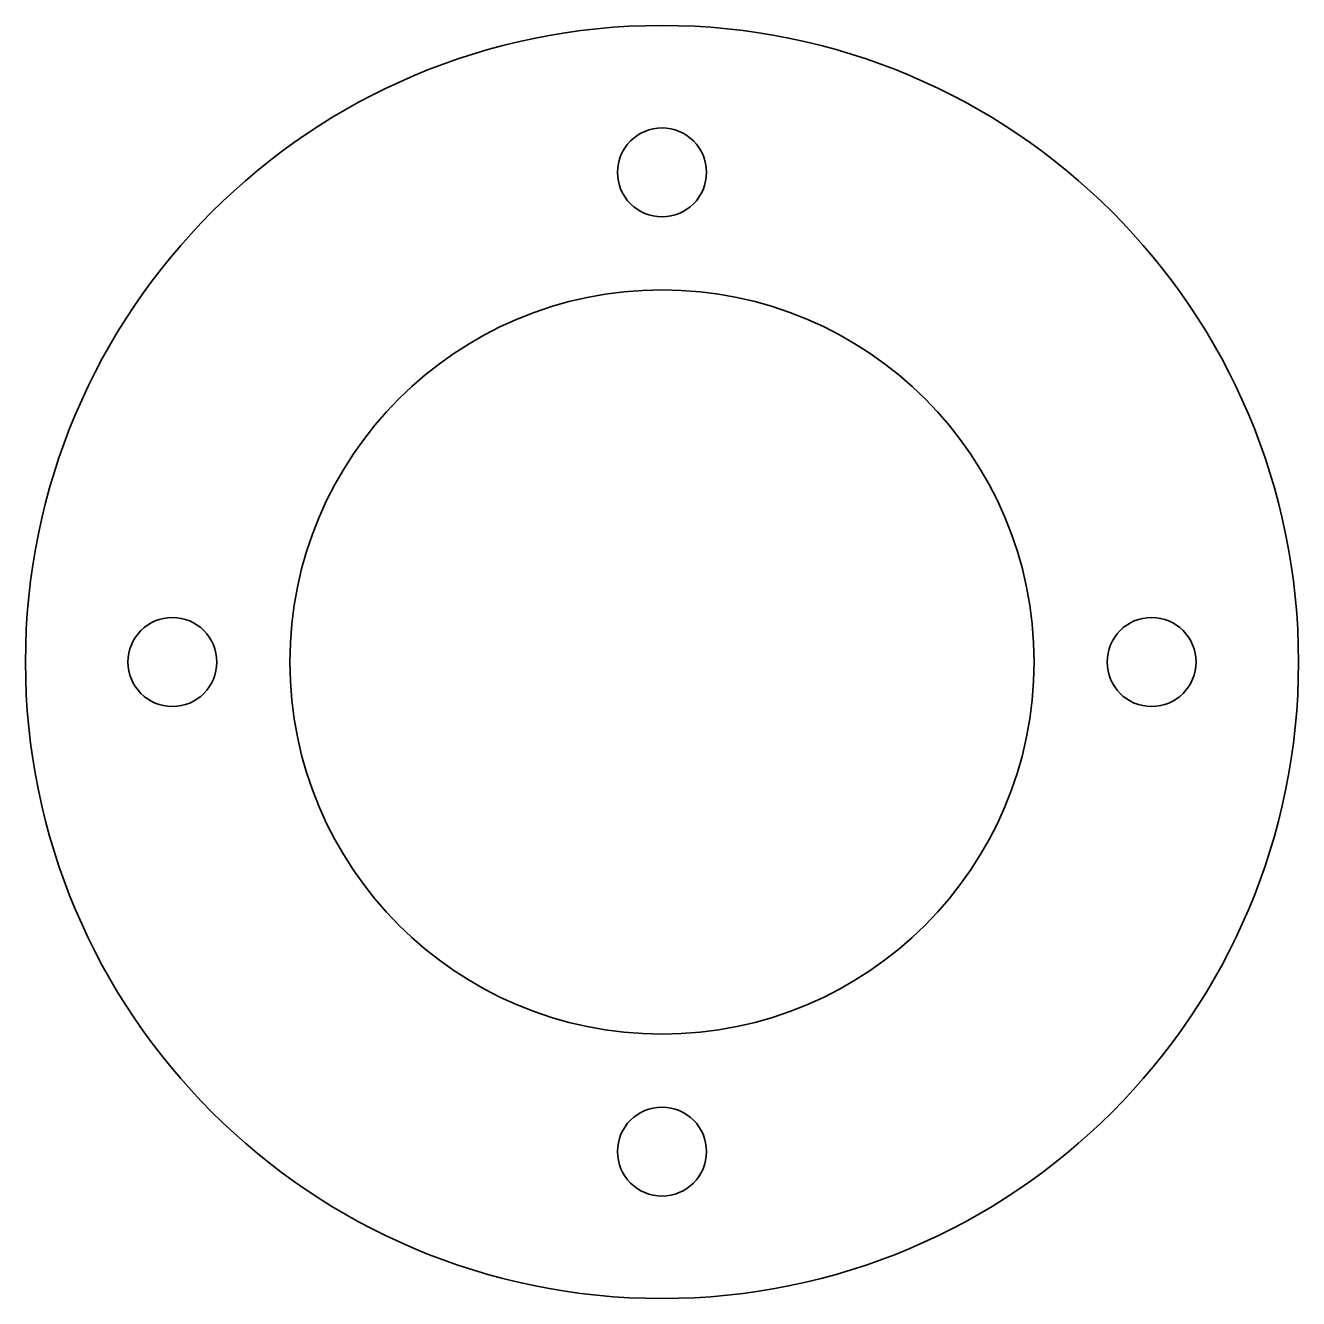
# Model space of a CAD drawing. Extents: x 558.8 to 630.2, y 384.8 to 456.2.
import ezdxf

# ---------------------------------------------------------------- set-up
doc = ezdxf.new("R2010")
doc.units = 0

msp = doc.modelspace()

# ---------------------------------------------------------------- linework, layer by layer
at = {"color": 7, "lineweight": 35}
for centre, radius in [((594.5, 420.5), 35.75), ((594.5, 448), 2.5), ((594.5, 420.5), 20.9), ((567, 420.5), 2.5), ((622, 420.5), 2.5), ((594.5, 393), 2.5)]:
    msp.add_circle(centre, radius, dxfattribs=at)

doc.saveas('drawing.dxf')
